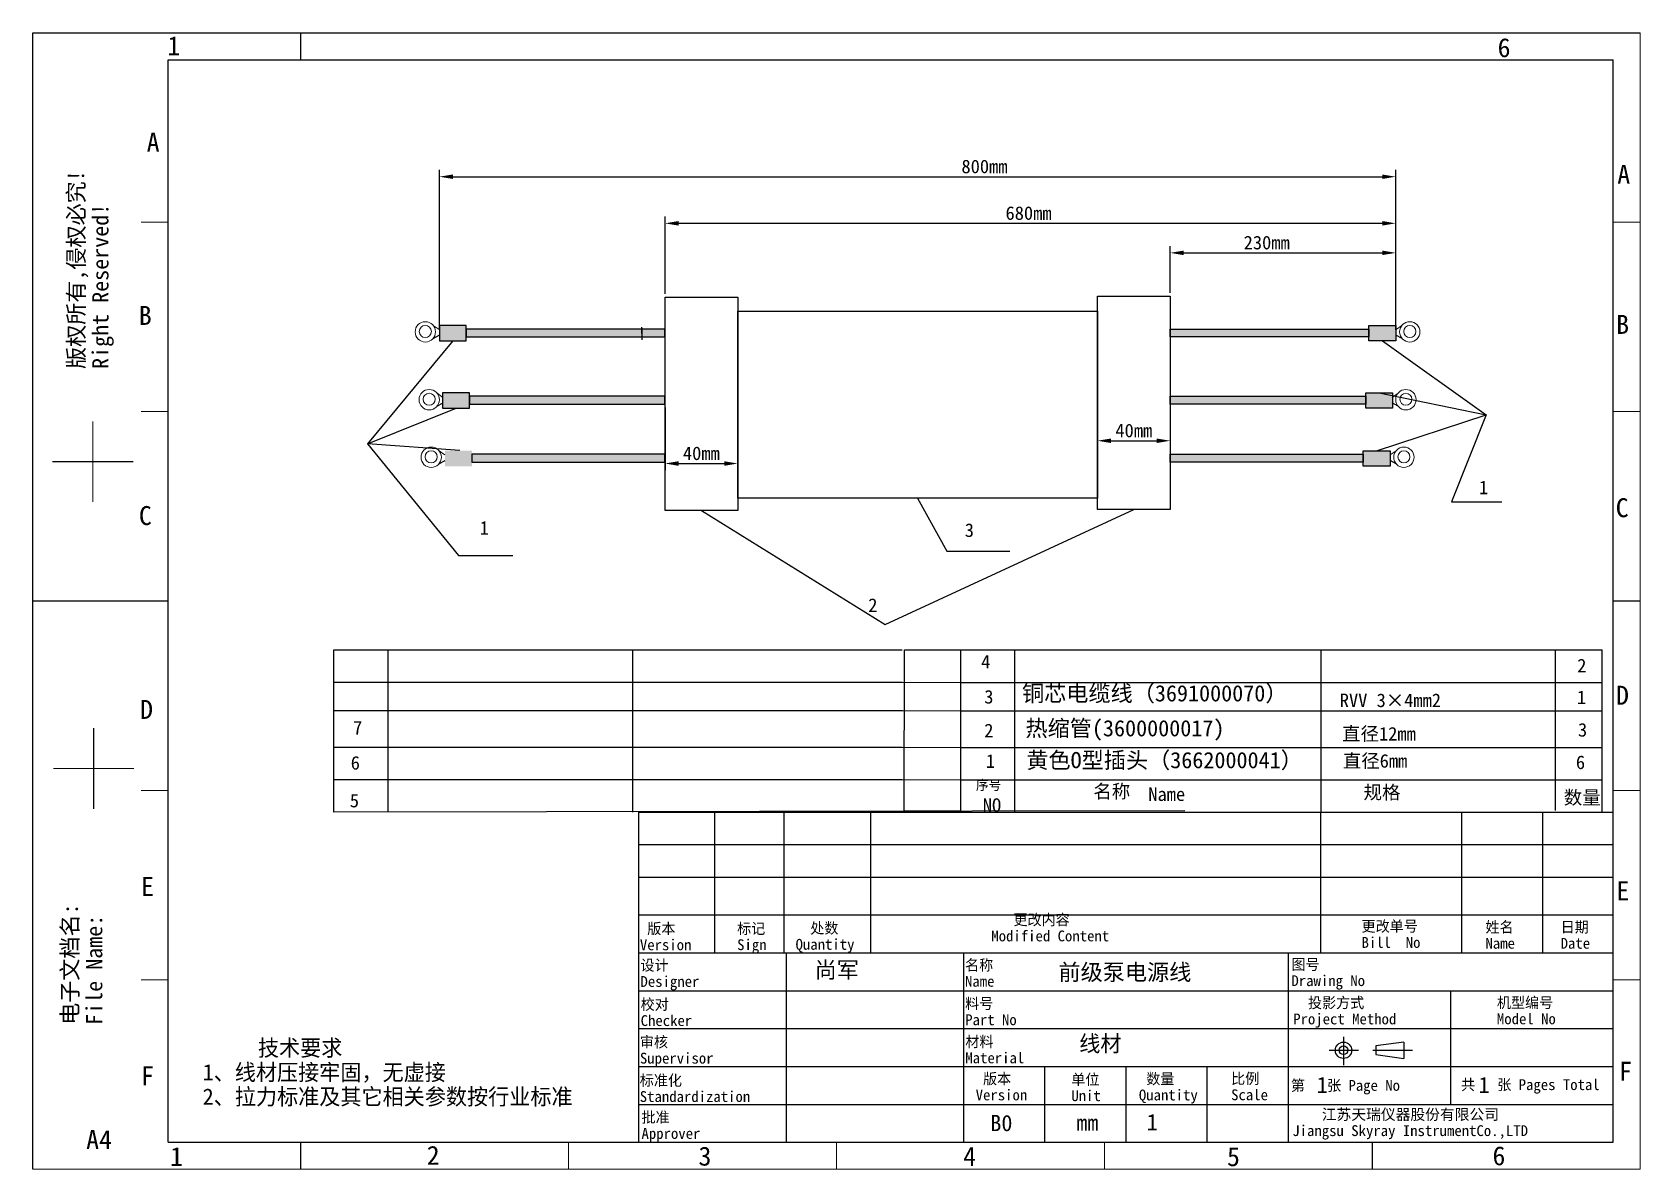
# Model space of a CAD drawing. Header units: millimetres. Extents: x 274 to 571, y 127 to 337.
import ezdxf

# ---------------------------------------------------------------- set-up
doc = ezdxf.new("R2010")
doc.units = ezdxf.units.MM
doc.styles.add('TEXTSTYLE_2', font='simfang_0.ttf')
doc.dimstyles.new('ISO-25', dxfattribs={"dimtxt": 2.5, "dimasz": 2.5, "dimexe": 1.25, "dimexo": 0.625, "dimtad": 1, "dimdsep": 46, "dimtxsty": 'Standard', "dimcen": 2.5, "dimadec": 0, "dimazin": 0, "dimtfac": 1, "dimtmove": 0, "dimatfit": 3, "dimfxl": 1, "dimarcsym": 0})

# ---------------------------------------------------------------- blocks, each defined once
blk = doc.blocks.new('*D6')
at = {"color": 0, "lineweight": -2}
for p, q in [((484.07, 288.6), (484.07, 297.21)), ((525.74, 283.18), (525.74, 297.21)), ((486.57, 295.96), (523.24, 295.96))]:
    blk.add_line(p, q, dxfattribs=at)
at = {"color": 0}
for points in [[(486.57, 296.38), (486.57, 295.55), (484.07, 295.96)], [(523.24, 296.38), (523.24, 295.55), (525.74, 295.96)]]:
    blk.add_solid(points, dxfattribs=at)
at = {"layer": 'Defpoints', "color": 0}
for p in [(525.74, 295.96), (484.07, 287.98), (525.74, 282.55)]:
    blk.add_point(p, dxfattribs=at)
at = {"color": 0, "insert": (501.9, 297.84), "char_height": 2.5, "attachment_point": 5}
blk.add_mtext('230mm', dxfattribs=at)
blk = doc.blocks.new('*D8')
at = {"color": 0, "lineweight": -2}
for p, q in [((390.74, 288.38), (390.74, 302.67)), ((393.24, 301.42), (523.24, 301.42)), ((525.74, 283.18), (525.74, 302.67))]:
    blk.add_line(p, q, dxfattribs=at)
at = {"color": 0}
for points in [[(393.24, 301.84), (393.24, 301), (390.74, 301.42)], [(523.24, 301.84), (523.24, 301), (525.74, 301.42)]]:
    blk.add_solid(points, dxfattribs=at)
at = {"layer": 'Defpoints', "color": 0}
for p in [(525.74, 301.42), (390.74, 287.75), (525.74, 282.55)]:
    blk.add_point(p, dxfattribs=at)
at = {"color": 0, "insert": (457.9, 303.29), "char_height": 2.5, "attachment_point": 5}
blk.add_mtext('680mm', dxfattribs=at)
blk = doc.blocks.new('*D7')
at = {"color": 0, "lineweight": -2}
for p, q in [((349.06, 281.74), (349.06, 311.28)), ((351.56, 310.03), (523.24, 310.03)), ((525.74, 281.74), (525.74, 311.28))]:
    blk.add_line(p, q, dxfattribs=at)
at = {"color": 0}
for points in [[(351.56, 310.45), (351.56, 309.62), (349.06, 310.03)], [(523.24, 310.45), (523.24, 309.62), (525.74, 310.03)]]:
    blk.add_solid(points, dxfattribs=at)
at = {"layer": 'Defpoints', "color": 0}
for p in [(525.74, 310.03), (349.06, 281.12), (525.74, 281.12)]:
    blk.add_point(p, dxfattribs=at)
at = {"color": 0, "insert": (449.76, 311.91), "char_height": 2.5, "attachment_point": 5}
blk.add_mtext('800mm', dxfattribs=at)
blk = doc.blocks.new('*D9')
at = {"color": 0, "lineweight": -2}
for p, q in [((390.74, 267.42), (390.74, 255.79)), ((404.17, 267.42), (404.17, 255.79)), ((393.24, 257.04), (401.67, 257.04))]:
    blk.add_line(p, q, dxfattribs=at)
at = {"color": 0}
for points in [[(393.24, 257.46), (393.24, 256.62), (390.74, 257.04)], [(401.67, 257.46), (401.67, 256.62), (404.17, 257.04)]]:
    blk.add_solid(points, dxfattribs=at)
at = {"layer": 'Defpoints', "color": 0}
for p in [(390.74, 268.05), (404.17, 268.05), (404.17, 257.04)]:
    blk.add_point(p, dxfattribs=at)
at = {"color": 0, "insert": (397.45, 258.91), "char_height": 2.5, "attachment_point": 5}
blk.add_mtext('40mm', dxfattribs=at)
blk = doc.blocks.new('*D10')
at = {"color": 0, "lineweight": -2}
for p, q in [((470.64, 267.65), (470.64, 260)), ((484.07, 268.83), (484.07, 260)), ((473.14, 261.25), (481.57, 261.25))]:
    blk.add_line(p, q, dxfattribs=at)
at = {"color": 0}
for points in [[(473.14, 261.66), (473.14, 260.83), (470.64, 261.25)], [(481.57, 261.66), (481.57, 260.83), (484.07, 261.25)]]:
    blk.add_solid(points, dxfattribs=at)
at = {"layer": 'Defpoints', "color": 0}
for p in [(470.64, 268.28), (484.07, 269.45), (484.07, 261.25)]:
    blk.add_point(p, dxfattribs=at)
at = {"color": 0, "insert": (477.35, 263.12), "char_height": 2.5, "attachment_point": 5}
blk.add_mtext('40mm', dxfattribs=at)

msp = doc.modelspace()

# ---------------------------------------------------------------- hatches: boundary and pattern name
h = msp.add_hatch(color=256)
h.set_gradient(color1=(247, 221, 24), one_color=1, tint=1)
h.paths.add_polyline_path([(354.005, 282.552), (349.055, 282.552), (349.055, 279.684), (354.005, 279.684)])
h = msp.add_hatch(color=256)
h.set_gradient(color1=(247, 221, 24), one_color=1, tint=1)
h.paths.add_polyline_path([(520.793, 282.552), (525.742, 282.552), (525.742, 279.684), (520.793, 279.684)])
h = msp.add_hatch(color=256)
h.set_gradient(color1=(228, 7, 11), color2=(254, 230, 231), one_color=1, tint=0.95)
h.paths.add_polyline_path([(390.731, 281.888), (354.005, 281.888), (354.005, 280.433), (390.731, 280.433)])
h = msp.add_hatch(color=256)
h.set_gradient(color1=(228, 7, 11), color2=(254, 230, 231), one_color=1, tint=0.95)
h.paths.add_polyline_path([(484.066, 281.888), (520.793, 281.888), (520.793, 280.433), (484.066, 280.433)])
h = msp.add_hatch(color=256)
h.set_gradient(color1=(247, 221, 24), one_color=1, tint=1)
h.paths.add_polyline_path([(354.602, 270.118), (349.653, 270.118), (349.653, 267.25), (354.602, 267.25)])
h.paths.add_polyline_path([(355.059, 259.401), (350.11, 259.401), (350.11, 256.533), (355.059, 256.533)])
h = msp.add_hatch(color=256)
h.set_gradient(color1=(0, 0, 255), one_color=1, tint=1)
h.paths.add_polyline_path([(390.731, 269.454), (354.602, 269.454), (354.602, 267.998), (390.731, 267.998)])
h = msp.add_hatch(color=256)
h.set_gradient(color1=(0, 0, 255), one_color=1, tint=1)
h.paths.add_polyline_path([(484.066, 269.454), (520.195, 269.454), (520.195, 267.998), (484.066, 267.998)])
h = msp.add_hatch(color=256)
h.set_gradient(color1=(247, 221, 24), one_color=1, tint=1)
h.paths.add_polyline_path([(520.195, 270.118), (525.144, 270.118), (525.144, 267.25), (520.195, 267.25)])
h.paths.add_polyline_path([(519.738, 259.401), (524.688, 259.401), (524.688, 256.533), (519.738, 256.533)])
h = msp.add_hatch(color=256)
h.set_gradient(color1=(230, 161, 0), color2=(255, 247, 229), one_color=1, tint=0.95)
h.paths.add_polyline_path([(390.731, 258.737), (355.059, 258.737), (355.059, 257.281), (390.731, 257.281)])
h = msp.add_hatch(color=256)
h.set_gradient(color1=(230, 161, 0), color2=(255, 247, 229), one_color=1, tint=0.95)
h.paths.add_polyline_path([(484.066, 258.737), (519.738, 258.737), (519.738, 257.281), (484.066, 257.281)])

# ---------------------------------------------------------------- linework, layer by layer
at = {"linetype": 'Continuous'}
for p, q in [((273.923, 126.638), (273.923, 336.638)), ((273.923, 336.638), (570.923, 336.638)), ((298.923, 131.638), (298.923, 331.638)), ((298.923, 331.638), (565.923, 331.638)), ((565.923, 131.638), (565.923, 331.638)), ((385.923, 131.638), (385.923, 192.638)), ((385.923, 192.638), (565.923, 192.638)), ((399.934, 166.638), (399.934, 192.638)), ((412.77, 166.638), (412.77, 192.638)), ((428.789, 166.638), (428.789, 192.638)), ((511.923, 166.638), (511.923, 192.638)), ((537.923, 166.638), (537.923, 192.638)), ((552.923, 166.638), (552.923, 192.638)), ((385.923, 186.638), (565.923, 186.638)), ((385.923, 180.638), (565.923, 180.638)), ((385.923, 173.638), (565.923, 173.638)), ((385.923, 166.638), (565.923, 166.638)), ((413.192, 131.638), (413.192, 166.638)), ((445.923, 131.638), (445.923, 166.638)), ((505.923, 131.638), (505.923, 166.638)), ((385.923, 159.638), (565.923, 159.638)), ((535.923, 138.638), (535.923, 159.638)), ((385.923, 152.638), (565.923, 152.638)), ((513.415, 148.625), (518.874, 148.625)), ((516.097, 151.128), (516.097, 145.849)), ((521.515, 148.625), (528.869, 148.625)), ((527.26, 150.136), (522.084, 149.432)), ((522.084, 149.432), (522.084, 147.818)), ((527.26, 150.136), (527.26, 147.114)), ((385.923, 145.638), (565.923, 145.638)), ((460.923, 131.638), (460.923, 145.638)), ((475.923, 131.638), (475.923, 145.638)), ((490.923, 131.638), (490.923, 145.638)), ((522.084, 147.818), (527.26, 147.114)), ((385.923, 138.638), (565.923, 138.638)), ((298.923, 131.638), (565.923, 131.638))]:
    msp.add_line(p, q, dxfattribs=at)
at = {"lineweight": 0}
for p, q in [((348.988, 281.78), (347.917, 282.559)), ((525.81, 281.78), (526.88, 282.559)), ((349.704, 269.245), (348.633, 270.025)), ((525.093, 269.245), (526.164, 270.025)), ((350.071, 258.614), (349, 259.393)), ((524.726, 258.614), (525.797, 259.393))]:
    msp.add_line(p, q, dxfattribs=at)
for p, q in [((351.53, 279.684), (335.749, 260.671)), ((386.464, 281.039), (386.464, 282.203)), ((386.464, 282.039), (386.464, 280.039)), ((386.464, 281.039), (386.464, 279.874)), ((523.267, 279.684), (542.477, 266.04)), ((522.67, 270.118), (542.477, 266.04)), ((335.749, 260.671), (352.128, 267.25)), ((522.213, 259.401), (542.477, 266.04)), ((542.477, 266.04), (536.025, 249.985)), ((352.82, 259.472), (335.749, 260.671)), ((335.749, 260.671), (352.558, 240.063)), ((437.399, 250.653), (442.799, 240.836)), ((536.025, 249.985), (545.373, 249.985)), ((397.455, 248.342), (431.437, 227.326)), ((431.437, 227.326), (477.353, 248.571)), ((442.799, 240.836), (454.416, 240.836)), ((352.558, 240.063), (362.65, 240.063)), ((435.01, 222.629), (445.363, 222.588)), ((434.584, 216.629), (445.363, 216.588)), ((329.578, 211.383), (434.587, 211.383)), ((434.587, 211.383), (445.363, 211.342)), ((445.357, 211.342), (563.853, 211.342)), ((434.584, 204.629), (445.363, 204.588)), ((434.584, 198.629), (445.363, 198.588)), ((486.777, 192.838), (329.584, 192.629)), ((434.898, 192.838), (445.363, 192.838))]:
    msp.add_line(p, q)
at = {"color": 7, "linetype": 'Continuous'}
for p, q in [((347.897, 280.15), (349.025, 280.782)), ((526.9, 280.15), (525.772, 280.782)), ((348.614, 267.615), (349.742, 268.247)), ((526.183, 267.615), (525.056, 268.247)), ((348.981, 256.983), (350.109, 257.615)), ((525.817, 256.983), (524.689, 257.615))]:
    msp.add_line(p, q, dxfattribs=at)
at = {"linetype": 'Continuous', "lineweight": -3}
for p, q in [((329.584, 222.629), (434.584, 222.629)), ((329.584, 192.629), (329.584, 222.629)), ((339.584, 192.629), (339.584, 222.629)), ((384.781, 192.629), (384.781, 222.629)), ((434.898, 192.838), (435.01, 222.629)), ((445.363, 222.588), (563.853, 222.588)), ((445.363, 192.588), (445.363, 222.588)), ((455.363, 192.588), (455.363, 222.588)), ((511.965, 192.588), (511.965, 222.588)), ((555.24, 192.907), (555.24, 222.588)), ((563.853, 192.588), (563.853, 222.588)), ((565.923, 192.638), (565.923, 222.638)), ((329.584, 216.629), (434.584, 216.629)), ((445.363, 216.588), (563.853, 216.588)), ((329.584, 204.629), (434.584, 204.629)), ((445.363, 204.588), (563.853, 204.588)), ((329.584, 198.629), (434.584, 198.629)), ((445.363, 198.588), (563.853, 198.588))]:
    msp.add_line(p, q, dxfattribs=at)
at = {"linetype": 'Continuous', "lineweight": 0}
msp.add_line((412.473, 192.838), (412.473, 192.838), dxfattribs=at)
at = {"linetype": 'Continuous', "const_width": 0.2}
for points in [[(323.423, 331.638), (323.423, 336.638)], [(570.923, 126.638), (570.923, 336.638)], [(298.923, 301.638), (293.923, 301.638)], [(565.923, 301.638), (570.923, 301.638)], [(285.039, 264.862), (285.039, 249.906)], [(298.923, 266.638), (293.923, 266.638)], [(565.923, 266.638), (570.923, 266.638)], [(277.561, 257.384), (292.518, 257.384)], [(298.923, 231.638), (273.923, 231.638)], [(565.923, 231.638), (570.923, 231.638)], [(285.186, 208.175), (285.186, 193.218)], [(277.708, 200.697), (292.665, 200.697)], [(298.923, 196.638), (293.923, 196.638)], [(565.923, 196.638), (570.923, 196.638)], [(298.923, 161.638), (293.923, 161.638)], [(565.923, 161.638), (570.923, 161.638)], [(323.423, 131.638), (323.423, 126.638)], [(372.923, 131.638), (372.923, 126.638)], [(422.423, 131.638), (422.423, 126.638)], [(471.923, 131.638), (471.923, 126.638)], [(521.423, 131.638), (521.423, 126.638)], [(273.923, 126.638), (570.923, 126.638)]]:
    msp.add_lwpolyline(points, dxfattribs=at)
for points in [[(390.741, 287.75), (404.169, 287.75), (404.169, 248.342), (390.741, 248.342)], [(470.639, 287.979), (484.066, 287.979), (484.066, 248.571), (470.639, 248.571)], [(354.005, 282.552), (349.055, 282.552), (349.055, 279.684), (354.005, 279.684)], [(404.169, 285.213), (470.629, 285.213), (470.629, 250.653), (404.169, 250.653)], [(520.793, 282.552), (525.742, 282.552), (525.742, 279.684), (520.793, 279.684)], [(390.731, 281.888), (354.005, 281.888), (354.005, 280.433), (390.731, 280.433)], [(484.066, 281.888), (520.793, 281.888), (520.793, 280.433), (484.066, 280.433)], [(354.602, 270.118), (349.653, 270.118), (349.653, 267.25), (354.602, 267.25)], [(390.731, 269.454), (354.602, 269.454), (354.602, 267.998), (390.731, 267.998)], [(484.066, 269.454), (520.195, 269.454), (520.195, 267.998), (484.066, 267.998)], [(520.195, 270.118), (525.144, 270.118), (525.144, 267.25), (520.195, 267.25)], [(390.731, 258.737), (355.059, 258.737), (355.059, 257.281), (390.731, 257.281)], [(484.066, 258.737), (519.738, 258.737), (519.738, 257.281), (484.066, 257.281)], [(519.738, 259.401), (524.688, 259.401), (524.688, 256.533), (519.738, 256.533)]]:
    msp.add_lwpolyline(points, close=True)
at = {"lineweight": 0}
for centre, radius in [((346.46, 281.366), 1.883), ((346.455, 281.444), 1.116), ((528.338, 281.366), 1.883), ((528.342, 281.444), 1.116), ((347.176, 268.832), 1.883), ((527.621, 268.832), 1.883), ((347.172, 268.909), 1.116), ((527.626, 268.909), 1.116), ((347.543, 258.2), 1.883), ((347.539, 258.277), 1.116), ((527.254, 258.2), 1.883), ((527.259, 258.277), 1.116)]:
    msp.add_circle(centre, radius, dxfattribs=at)
at = {"linetype": 'Continuous'}
for radius in [1.511, 0.807]:
    msp.add_circle((516.097, 148.625), radius, dxfattribs=at)

# ---------------------------------------------------------------- texts
at = {"linetype": 'Continuous', "char_height": 3.5, "line_spacing_factor": 0.9, "style": 'TEXTSTYLE_2'}
for s, insert, width, attachment_point in [('1', (298.8, 335.984), 2.42804, 1), ('6', (544.566, 335.628), 2.42804, 1), ('A', (297.362, 318.14), 2.42804, 3), ('A', (566.677, 312.226), 2.42804, 1), ('B', (293.528, 286.15), 2.42804, 1), ('B', (566.466, 284.494), 2.42804, 1), ('C', (566.386, 250.622), 2.42804, 1), ('C', (293.54, 249.172), 2.42804, 1), ('D\\P ', (566.445, 215.975), 2.42804, 1), ('D', (293.77, 213.36), 2.42804, 1), ('E', (293.944, 180.639), 2.42804, 1), ('E', (566.515, 179.831), 2.42804, 1), ('F', (293.926, 145.653), 2.42804, 1), ('F', (566.989, 146.499), 2.42804, 1), ('A4', (283.797, 133.868), 4.85609, 1), ('2', (346.719, 130.966), 2.42804, 1), ('3', (396.925, 130.817), 2.42804, 1), ('6', (543.616, 130.888), 2.42804, 1), ('1', (299.315, 130.742), 2.42804, 1), ('4', (445.826, 130.769), 2.42804, 1), ('5', (494.573, 130.721), 2.42804, 1)]:
    msp.add_mtext(s, dxfattribs=dict(at, insert=insert, width=width, attachment_point=attachment_point))
at = {"linetype": 'Continuous', "attachment_point": 1, "rotation": 90, "line_spacing_factor": 0.9, "style": 'TEXTSTYLE_2'}
for s, insert, char_height, width in [('版权所有,侵权必究!\\PRight Reserved!', (280.44, 274.512), 2.99125, 37.26366), ('电子文档名:\\PFile Name:', (279.293, 153.32), 2.9912, 22.77101)]:
    msp.add_mtext(s, dxfattribs=dict(at, insert=insert, char_height=char_height, width=width))
at = {"attachment_point": 1}
for s, insert, char_height, width in [('1', (541.133, 253.871), 2.5, 6.38834), ('1', (356.512, 246.406), 2.5, 6.38834), ('3', (446.117, 245.974), 2.5, 8.29855), ('2', (428.287, 232.114), 2.5, 6.38834), ('{\\fSimSun|b0|i0|c0|p2;4}', (449.148, 221.668), 2.5, 5.40375), ('{\\fSimSun|b0|i0|c0|p2;3}', (449.718, 215.188), 2.5, 4.48889), ('{\\fSimSun|b0|i0|c0|p2;\\H0.8333x;RVV 3×4mm2}', (515.402, 214.539), 3, 31.96985), ('7', (333.12, 209.468), 2.5, 7.83548), ('{\\fSimSun|b0|i0|c0|p2;2}', (449.718, 208.958), 2.5, 4.48889), ('{\\fSimSun|b0|i0|c134|p2;直径12\\fSimSun|b0|i0|c0|p2;mm}', (515.827, 208.359), 2.5, 24.62788), ('6', (332.679, 202.986), 2.5, 7.83548), ('{\\fSimSun|b0|i0|c0|p2;1}', (450.008, 203.305), 2.5, 4.48889), ('{\\fSimSun|b0|i0|c134|p2;直径6\\fSimSun|b0|i0|c0|p2;mm}', (515.96, 203.346), 2.5, 24.62788), ('5', (332.51, 196.016), 2.5, 10)]:
    msp.add_mtext(s, dxfattribs=dict(at, insert=insert, char_height=char_height, width=width))
at = {"linetype": 'Continuous', "lineweight": -3, "char_height": 2.5, "attachment_point": 1}
for s, insert, width in [('{\\fSimSun|b0|i0|c134|p2;2}', (559.27, 220.953), 3.82703), ('{\\fSimSun|b0|i0|c0|p2;1}', (559.206, 215.088), 3.82703), ('{\\fSimSun|b0|i0|c134|p2;3}', (559.411, 209.088), 3.72973), ('{\\fSimSun|b0|i0|c134|p2;6}', (559.026, 203.088), 3.72973), ('{\\fSimSun|b0|i0|c0|p2;Name}', (480.036, 197.197), 6.81081), ('{\\fSimSun|b0|i0|c0|p2;NO}', (449.45, 195.173), 4.04324)]:
    msp.add_mtext(s, dxfattribs=dict(at, insert=insert, width=width))
at = {"linetype": 'Continuous', "attachment_point": 1, "line_spacing_factor": 0.9}
for s, insert, char_height, width in [('{\\fSimSun|b0|i0|c134|p2;铜芯电缆线（\\fSimSun|b0|i0|c0|p2;3691000070\\fSimSun|b0|i0|c134|p2;）}', (456.692, 216.088), 3, 55.74871), ('{\\fSimSun|b0|i0|c134|p2;热缩管(3600000017)}', (457.333, 209.635), 3, 44.47994), ('{\\fSimSun|b0|i0|c134|p2;黄色O型插头（\\fSimSun|b0|i0|c0|p2;3662000041\\fSimSun|b0|i0|c134|p2;）}', (457.488, 203.739), 3, 51.36719), (' 版本\\PVersion', (386.098, 172.118), 2, 9.71218), ('标记\\PSign', (404.064, 172.129), 2, 10.61752), ('  处数\\PQuantity', (414.859, 172.2), 2, 14.09474), ('   更改内容\\PModified Content', (451.029, 173.752), 2, 45.80974), ('更改单号\\PBill  No', (519.427, 172.55), 2, 18.15195), ('姓名\\PName', (542.322, 172.398), 2, 5.54982), ('日期\\PDate', (556.209, 172.398), 2, 5.54982), ('设计\\PDesigner', (386.208, 165.345), 2, 11.09963), ('{\\fSimSun|b0|i0|c134|p2;尚军}', (418.374, 164.986), 3, 22.85978), ('名称\\PName', (446.164, 165.375), 2, 5.54982), ('{\\fSimSun|b0|i0|c134|p2;前级泵电源线}', (463.429, 164.56), 3, 42.22314), ('图号\\PDrawing No', (506.468, 165.491), 2, 23.83262), ('校对\\PChecker', (386.237, 158.112), 2, 9.71218), ('料号\\PPart No', (446.198, 158.267), 2, 9.71218), ('  投影方式\\PProject Method', (506.799, 158.415), 2, 29.17821), ('机型编号\\PModel No', (544.438, 158.439), 2, 11.09963), ('线材', (467.272, 151.379), 3, 8.30258), ('     技术要求\\P1、线材压接牢固，无虚接\\P2、拉力标准及其它相关参数按行业标准\\P ', (305.321, 150.562), 3, 72.65314), ('审核\\PSupervisor', (386.105, 151.169), 2, 13.87454), ('材料\\PMaterial', (446.225, 151.228), 2, 11.09963), ('标准化\\PStandardization', (386.074, 144.079), 2, 20.81181), (' 版本\\PVersion', (448.136, 144.38), 2, 9.71218), ('单位\\PUnit', (465.81, 144.235), 2, 5.54982), (' 数量\\PQuantity', (478.285, 144.366), 2, 11.09963), ('比例\\PScale', (495.331, 144.406), 2, 6.93727), ('第   张 Page No', (506.366, 143.135), 2, 28.79031), ('1', (511.137, 143.723), 3, 2.08118), ('共   张 Pages Total', (537.815, 143.274), 2, 26.34686), ('1', (541.048, 143.723), 3, 2.08118), ('批准\\PApprover', (386.397, 137.262), 2, 11.09963), ('1', (479.722, 136.854), 3, 2.08118), ('    {\\fFangSong_GB2312|b0|i0|c134|p49;江苏天瑞仪器股份有限公司}\\PJiangsu Skyray InstrumentCo.,LTD', (506.641, 137.779), 2, 61.46143), ('B0', (450.844, 136.682), 3, 4.16236), ('mm', (466.729, 136.754), 3, 4.16236)]:
    msp.add_mtext(s, dxfattribs=dict(at, insert=insert, char_height=char_height, width=width))
at = {"color": 7, "linetype": 'Continuous', "lineweight": -3, "attachment_point": 1}
for s, insert, char_height, width in [('序号', (448.188, 198.536), 1.8, 9.69265), ('{\\fSimSun|b0|i0|c134|p2;名称}', (469.872, 197.72), 2.5, 11.06526), ('{\\fSimSun|b0|i0|c134|p2;规格}', (519.795, 197.54), 2.5, 12.06), ('{\\fSimSun|b0|i0|c134|p2;数量}', (556.795, 196.583), 2.5, 9.42222)]:
    msp.add_mtext(s, dxfattribs=dict(at, insert=insert, char_height=char_height, width=width))

# ---------------------------------------------------------------- dimensions: what is measured, and where the dimension line sits
for base, p1, p2, text, picture, middle in [((525.742, 310.033), (349.055, 281.118), (525.742, 281.118), '800mm', '*D7', (449.763, 310.033)), ((525.742, 301.42), (390.741, 287.75), (525.742, 282.552), '680mm', '*D8', (457.902, 301.42)), ((525.742, 295.964), (484.066, 287.979), (525.742, 282.552), '230mm', '*D6', (501.902, 295.964)), ((404.169, 257.039), (390.741, 268.046), (404.169, 268.046), '40mm', '*D9', (397.455, 257.039))]:
    dim = msp.add_linear_dim(base=base, p1=p1, p2=p2, text=text, dimstyle='ISO-25')
    dim.commit()
    dim.dimension.update_dxf_attribs({"geometry": picture, "text_midpoint": middle, "dimtype": 160})
dim = msp.add_linear_dim(base=(484.066, 261.247), p1=(470.639, 268.275), p2=(484.066, 269.454), text='40mm', dimstyle='ISO-25')
dim.commit()
dim.dimension.update_dxf_attribs({"geometry": '*D10', "text_midpoint": (477.353, 263.122)})

doc.saveas('drawing.dxf')
